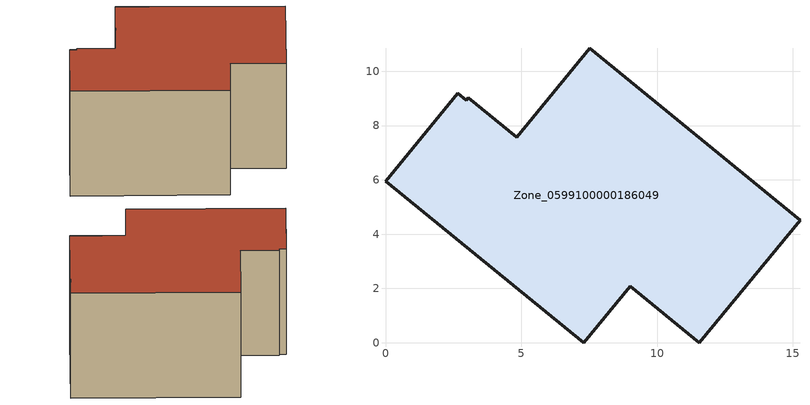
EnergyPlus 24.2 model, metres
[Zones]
Zone_0599100000186049
 floor ground (C_G): 2.98,8.94 3.05,9.03 4.83,7.57 7.53,10.85 15.26,4.52 11.56,0 9.01,2.09 7.3,0 0,5.94 2.67,9.19 z0
 wall outside (C_F): 2.67,9.19 0,5.94 7.3,0 9.01,2.09 11.56,0 15.26,4.52 7.53,10.85 4.83,7.57 3.05,9.03 2.98,8.94 2.67,9.19 z0:7.54
 roof outside (C_R): 3.05,9.03 2.98,8.94 2.67,9.19 0,5.94 7.3,0 9.01,2.09 11.56,0 15.26,4.52 7.53,10.85 4.83,7.57 z7.54
[BUILDING]
Pand.0599100000186049: North Axis=0; Terrain=City; Loads Convergence Tolerance Value=0.04; Temperature Convergence Tolerance Value=0.4; Solar Distribution=FullExterior; Maximum Number of Warmup Days=25; Minimum Number of Warmup Days=1
[Site:Location]
Rotterdam.The.Hague.AP_ZH_NLD Design_Conditions: Latitude=51.96; Longitude=4.45; Time Zone=1; Elevation=-4.5
[SITE:GROUNDTEMPERATURE:BUILDINGSURFACE]
18, 18, 18, 18, 18, 18, 18, 18, 18, 18, 18, 18
[MATERIAL] Thermal Absorptance=0.9; Solar Absorptance=0.7; Visible Absorptance=0.7
Name | Roughness | Thickness | Conductivity | Density | Specific Heat
G.TI.1992-2005 | MediumSmooth | 0.15 | 0.06 | 540 | 1210
F.TI.1992-2005 | Rough | 0.3 | 0.12 | 1920 | 840
R.TI.1992-2005 | MediumRough | 0.2 | 0.08 | 1500 | 1000
[CONSTRUCTION]
C_G: G.TI.1992-2005
C_F: F.TI.1992-2005
C_R: R.TI.1992-2005
[ZONE]
Zone_0599100000186049: Type=1; Multiplier=1; Ceiling Height=Autocalculate; Volume=Autocalculate; Floor Area=autocalculate; Part of Total Floor Area=Yes
[ZONEINFILTRATION:DESIGNFLOWRATE]
Infil_Zone_0599100000186049: Zone or ZoneList or Space or SpaceList=Zone_0599100000186049; Schedule=AlwaysOn; Design Flow Rate Calculation Method=Flow/Area; Flow Rate per Floor Area=0.0015; Constant Term Coefficient=1; Temperature Term Coefficient=0; Velocity Term Coefficient=0; Velocity Squared Term Coefficient=0
[HVACTEMPLATE:ZONE:IDEALLOADSAIRSYSTEM]
Zone_0599100000186049: Maximum Heating Supply Air Temperature=50; Minimum Cooling Supply Air Temperature=13; Maximum Heating Supply Air Humidity Ratio=0.0156; Minimum Cooling Supply Air Humidity Ratio=0.0077; Heating Limit=NoLimit; Cooling Limit=NoLimit; Dehumidification Control Type=ConstantSensibleHeatRatio; Cooling Sensible Heat Ratio=0.7; Dehumidification Setpoint=60; Humidification Control Type=None; Humidification Setpoint=30; Outdoor Air Method=None; Outdoor Air Flow Rate per Person=0.00944; Outdoor Air Flow Rate per Zone Floor Area=0; Outdoor Air Flow Rate per Zone=0; Demand Controlled Ventilation Type=None; Outdoor Air Economizer Type=NoEconomizer; Heat Recovery Type=None; Sensible Heat Recovery Effectiveness=0.7; Latent Heat Recovery Effectiveness=0.65
[ZONECONTROL:THERMOSTAT]
ThermostatControl_Zone_0599100000186049: Zone or ZoneList=Zone_0599100000186049; Control Type Schedule=DualSetpointControlType; Control 1=Thermostat_Zone_0599100000186049; Temperature Difference Between Cutout And Setpoint=0
[THERMOSTATSETPOINT:DUALSETPOINT]
Thermostat_Zone_0599100000186049: Heating Setpoint Temperature Schedule=HeatingSetpoint_Zone_0599100000186049; Cooling Setpoint Temperature Schedule=CoolingSetpoint_Zone_0599100000186049
[SCHEDULE:COMPACT]
HeatingSetpoint_Zone_0599100000186049: Through: 12/31, For: AllDays, Until: 24:00, 21
CoolingSetpoint_Zone_0599100000186049: Through: 12/31, For: AllDays, Until: 24:00, 24
DualSetpointControlType: Through: 12/31, For: AllDays, Until: 24:00, 4
AlwaysOn: Through: 12/31, For: AllDays, Until: 24:00, 1
